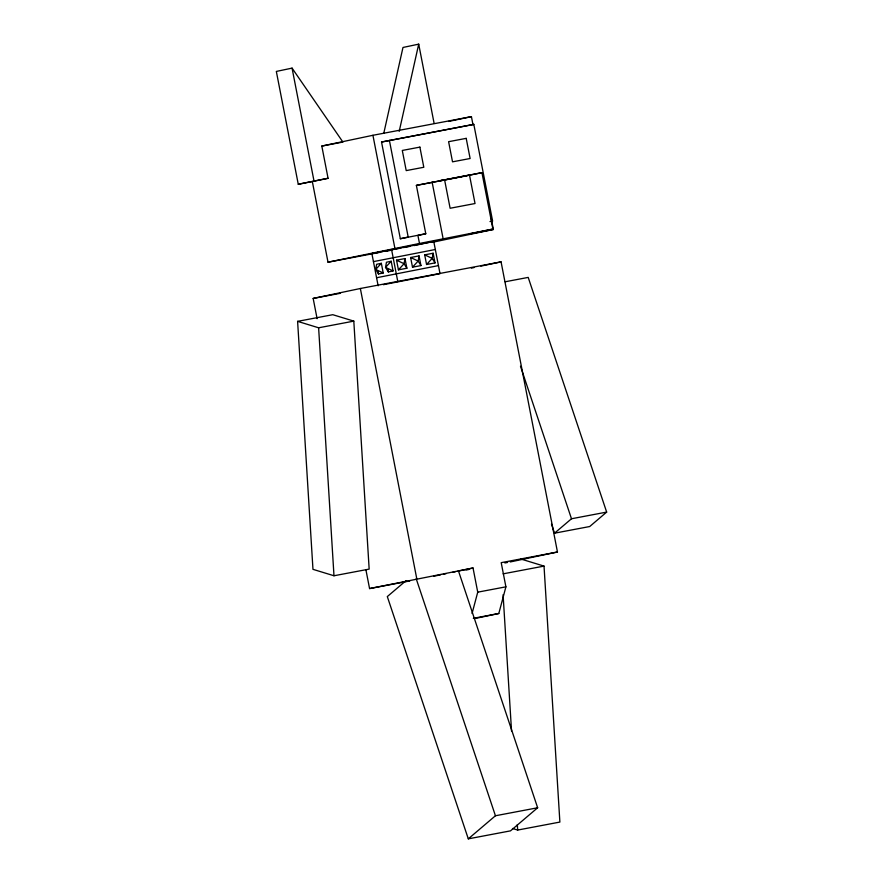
<?xml version="1.0" encoding="UTF-8"?>
<svg xmlns="http://www.w3.org/2000/svg" width="883" height="883" viewBox="0 0 883 883"><rect width="100%" height="100%" fill="white"/><g stroke="black" fill="none" stroke-linecap="round" stroke-linejoin="round"><path stroke-width="1.32" d="M404.988 258.576L404.072 263.708L398.432 269.845L396.544 260.176L404.988 258.576L406.875 268.244L398.432 269.845M419.061 255.904L418.145 261.048L412.504 267.185L410.617 257.505L419.061 255.904L420.937 265.584L412.504 267.185M433.134 253.244L432.206 258.388L426.566 264.514L424.69 254.845L433.134 253.244L435.01 262.913L426.566 264.514M383.763 133.377L402.979 47.461L418.708 44.15L434.116 123.399M399.193 131.401L418.708 44.15M472.063 613.497L477.736 592.162L473.034 567.99L369.569 588.575L365.893 569.69M475.197 618.464L498.807 613.497L505.904 586.831L501.202 562.659L557.46 552.007L501.069 261.865L360.352 288.498L313.167 298.432L317.107 318.675M381.346 263.311L375.705 269.447L378.509 273.973L383.222 272.979L381.346 263.311L376.633 264.304L375.705 269.447L383.222 272.979M391.18 261.247L385.54 267.372L388.343 271.909L393.056 270.915L391.18 261.247L386.456 262.24L385.54 267.372L393.056 270.915M406.092 580.606L387.306 596.588L468.299 838.85L510.506 830.859L537.648 807.768L458.398 570.727M551.467 524.061L554.524 533.189L571.489 518.763L606.665 512.096L528.2 277.405L505.197 281.765M606.665 512.096L589.701 526.533L554.524 533.189M468.299 838.85L495.44 815.76L537.648 807.768M321.809 146.059L342.913 142.064L292.063 68.123L276.335 71.435L298.266 184.271L328.068 178.289L321.809 146.059L372.924 135.287L471.423 116.644L472.99 124.702M448.553 121.457L471.423 116.644M491.268 218.73L493.354 229.481L469.315 234.028L492.913 229.061L481.941 172.649L416.379 185.386L425.783 233.752L400.33 238.73L381.533 142.02L473.818 124.382L492.615 221.092L489.999 221.589M473.818 124.382L381.533 142.02M298.266 184.271L328.068 178.289M481.941 172.649L460.827 176.975M400.33 238.73L408.189 237.074L389.392 140.364M425.783 233.752L417.913 235.408L419.48 243.465L328.012 262.196L312.339 181.6M378.145 285.805L371.875 253.564L433.752 241.434L440.021 273.664L383.388 284.69M419.48 243.465L492.913 229.061M414.094 245.573L433.752 241.434M431.853 242.428L493.354 229.481M373.443 261.622L435.319 249.492M376.577 277.737L438.454 265.606M471.401 268.112L474.105 267.538M480.838 266.125L501.069 261.865M433.939 576.224L440.683 574.8M443.376 574.237L446.07 573.663M452.813 572.25L455.507 571.676M458.211 571.113L473.034 567.99M466.136 570.043L468.829 569.469M510.275 561.941L557.46 552.007M416.379 185.386L458.134 177.483M371.875 253.564L400.904 248.068M403.542 247.571L410.131 246.324M328.012 262.196L379.282 252.494M386.026 251.213L391.423 250.198M313.167 298.432L340.231 293.311M297.604 321.357L332.781 314.701L353.807 321.125L369.16 569.105L333.984 575.76L312.968 569.336L297.604 321.357L318.62 327.792L353.807 321.125M369.569 588.575L409.767 580.97M504.91 562.957L507.593 562.449M503.133 573.84L544.027 566.102L559.877 822.073L517.67 830.064L512.493 828.486M477.736 592.162L505.904 586.831M473.321 618.321L498.807 613.497M520.738 558.983L544.027 566.102M424.69 254.845L432.206 258.388L435.01 262.913M410.617 257.505L418.145 261.048L420.937 265.584M396.544 260.176L404.072 263.708L406.875 268.244M520.484 366.213L571.489 518.763M416.191 578.718L495.44 815.76M432.107 182.075L443.078 238.498M372.924 135.287L394.856 248.123M391.544 249.425L397.803 281.655M387.869 269.492L388.343 271.909M378.034 271.556L378.509 273.973M360.352 288.498L416.754 578.641M292.063 68.123L313.995 180.96M503.089 594.734L511.533 730.981M517.328 824.567L517.67 830.064M318.62 327.792L333.984 575.76M444.568 179.724L438.454 181.004L469.48 175L475.032 203.531L450.12 208.256L444.568 179.724M419.889 147.119L402.295 150.452L406.213 170.607L423.807 167.273L419.889 147.119M466.202 138.355L448.608 141.688L452.526 161.832L470.12 158.51L466.202 138.355"/></g></svg>
